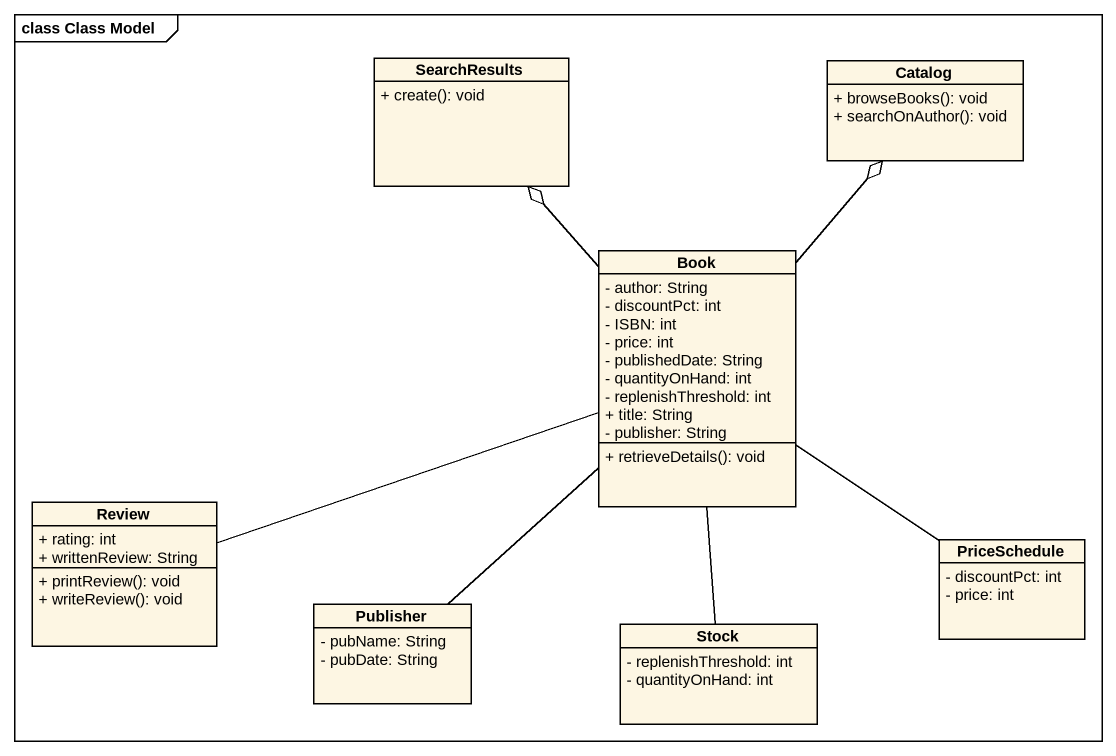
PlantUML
@startuml
mainframe class Class Model
hide circle
hide empty members
skinparam classAttributeIconSize 0
class SearchResults {
  + create(): void
}
class Catalog {
  + browseBooks(): void
  + searchOnAuthor(): void
}
class Book {
  - author: String
  - discountPct: int
  - ISBN: int
  - price: int
  - publishedDate: String
  - quantityOnHand: int
  - replenishThreshold: int
  + title: String
  - publisher: String
  + retrieveDetails(): void
}
class Review {
  + rating: int
  + writtenReview: String
  + printReview(): void
  + writeReview(): void
}
class PriceSchedule {
  - discountPct: int
  - price: int
}
class Publisher {
  - pubName: String
  - pubDate: String
}
class Stock {
  - replenishThreshold: int
  - quantityOnHand: int
}
Book -up-o SearchResults
Book -up-o Catalog
Review -right- Book
PriceSchedule -up- Book
Publisher -up- Book
Stock -up- Book
@enduml
